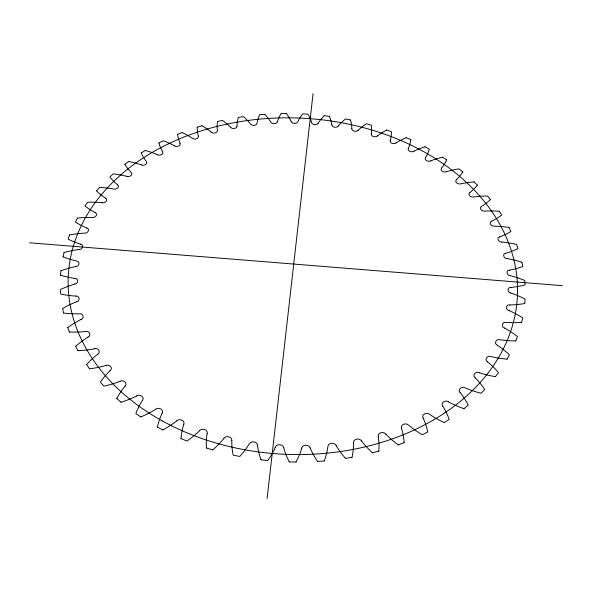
<?xml version="1.0" encoding="UTF-8"?>
<svg xmlns="http://www.w3.org/2000/svg" width="592" height="592" viewBox="0 0 592 592"><rect width="100%" height="100%" fill="white"/><g stroke="black" fill="none" stroke-linecap="round" stroke-linejoin="round"><path stroke-width="0.89" d="M237.059 126.192C236.807 128.804 232.279 129.308 230.643 127.384M351.774 128.797C352.025 131.565 356.436 132.12 358.145 130.321M231.894 440.507C232.175 436.408 225.737 435.253 223.761 438.457M267.125 498.427L313.072 93.573M371.258 133.984C371.14 136.833 375.639 137.588 377.452 135.96M207.193 433.448C208.058 429.355 201.694 427.757 199.46 430.702M301.646 448.122C302.482 444.215 309.002 444.2 310.178 447.892M277.396 121.826C276.597 124.216 272.113 124.394 270.796 122.137A70.951 47.323 -1.5 0 0 264.772 114.3M390.135 140.548C389.61 143.442 394.191 144.433 396.1 142.961M183.846 424.294C185.311 420.357 179.161 418.211 176.697 420.853M275.265 447.256C276.553 443.556 283.05 443.911 283.805 447.796M408.243 148.451C407.281 151.33 411.928 152.625 413.919 151.293M162.201 413.216C164.265 409.464 158.227 406.763 155.6 409.25M318.163 123.232C316.757 125.393 312.465 125.112 311.584 122.618M425.419 157.657C423.998 160.469 428.689 162.119 430.761 160.913M142.546 400.429C145.144 396.988 139.468 393.695 136.648 395.959M331.831 125.001C332.401 127.724 336.944 127.961 338.328 126.074M441.506 168.113C439.619 170.807 444.296 172.864 446.457 171.769M125.141 386.169C128.22 383.113 123.018 379.25 120.021 381.278M456.328 179.776C453.983 182.269 458.578 184.8 460.835 183.801A77.049 54.035 11.7 0 1 474.081 181.907M110.171 370.696C113.583 368.165 109.143 363.688 105.953 365.434M469.722 192.57C466.947 194.79 471.35 197.846 473.726 196.944A78.129 55.345 12.3 0 1 487.512 196.041A232.567 174.181 2.3 0 1 490.502 199.585M97.784 354.26C101.484 352.188 97.717 347.208 94.335 348.769M88.045 337.129C91.893 335.568 89.044 330.188 85.47 331.468M481.518 206.408C478.351 208.295 482.443 211.906 484.974 211.107A79.232 56.743 12.9 0 1 499.189 211.255M81.008 319.554C84.885 318.503 83.058 312.835 79.298 313.804A79.506 57.091 -8.4 0 1 63.625 313.035M491.552 221.208C488.045 222.718 491.693 226.854 494.401 226.188A80.349 58.208 13.4 0 1 508.92 227.439M76.649 301.787C80.453 301.217 79.713 295.408 75.806 296.03M499.663 236.844C495.889 237.91 498.938 242.579 501.846 242.069M74.918 284.064C78.588 283.886 78.891 278.166 74.91 278.358M505.679 253.184C501.764 253.79 504.007 258.926 507.159 258.615M75.739 266.585C79.195 266.755 80.556 261.242 76.538 261.005A76.257 53.11 -6.5 0 1 63.092 256.817M509.468 270.093C505.494 270.226 506.804 275.724 510.193 275.672A83.627 62.959 14.6 0 1 524.741 280.467A232.567 174.181 2.3 0 1 525.074 284.907A76.797 53.739 11.5 0 1 510.903 287.453M79.002 249.543C82.207 249.994 84.523 244.859 80.556 244.148M510.881 287.401C506.878 287.113 507.27 292.774 510.815 293.062M509.816 304.917C505.938 304.199 505.198 309.919 508.92 310.6M294.483 123.41L296.577 123.084L297.806 121.819A70.33 46.687 5 0 1 302.764 113.864A232.567 174.181 2.3 0 1 307.929 114.152A70.159 46.516 0 0 1 311.644 122.611M294.416 123.402L292.404 122.981L291.19 121.663M29.6 242.801L562.4 285.684M101.979 202.723C104.606 203.7 108.713 199.955 105.524 198.15M126.673 176.349C128.901 177.482 133.637 175.069 131.269 172.509A71.358 47.737 -2.1 0 1 124.853 164.31M479.372 372.716C476.234 370.762 471.683 375.136 475.065 377.755M141.325 164.909C143.434 166.13 148.252 164.221 146.357 161.468A70.84 47.205 -1.3 0 1 141.244 152.951M86.832 227.964C90.569 229.037 87.572 233.825 84.56 233.122A82.007 60.51 -9.5 0 0 69.656 234.906M157.265 154.719C159.263 156.022 164.051 154.608 162.711 151.737M95.208 212.587C98.679 214.045 95.112 218.293 92.352 217.479A80.897 58.948 -9.1 0 0 77.559 218.1M504.428 328.072C500.617 326.925 502.438 321.323 506.175 322.433A78.965 56.395 12.8 0 0 521.641 322.292M448.588 401.879C445.865 399.504 440.137 402.619 442.705 406.105M174.396 145.861C176.046 147.179 181.041 146.268 180.109 143.286M497.287 345.247C493.491 343.597 496.348 338.306 499.892 339.727A80.083 57.853 13.3 0 0 515.758 340.903M117.601 184.763C120.42 186.976 115.877 190.069 113.501 188.981A78.662 56.011 -8 0 0 99.567 187.457M487.49 361.897C483.797 359.721 487.638 354.874 490.953 356.576A81.2 59.37 13.8 0 0 507.026 359.122M211.196 132.134C212.928 133.829 217.523 133.333 217.434 130.44M385.895 434.143C383.794 431.139 377.341 432.471 378.177 436.6M460.088 392.577C457.031 389.447 462.308 385.747 465.216 387.901A83.376 62.567 14.6 0 0 481.022 393.28A232.567 174.181 2.3 0 0 484.744 389.418A88.349 72.239 12.7 0 0 475.124 377.718M361.631 440.988C359.788 437.754 353.276 438.591 353.513 442.735M336.263 445.606C334.724 442.128 328.197 442.55 327.864 446.605A89.318 75.302 -2.4 0 1 324.298 460.924M423.088 418.1C421.045 414.282 427.158 411.825 429.674 414.393A85.359 65.853 14.9 0 0 444.252 422.577M401.48 428.334C400.029 424.301 406.371 422.444 408.68 425.219A86.232 67.473 14.7 0 0 422.274 434.72A232.567 174.181 2.3 0 0 427.75 432.005A89.281 75.162 7.5 0 0 423.162 418.078M198.394 136.145C198.875 139.053 194.272 139.845 192.422 138.328A73.667 50.179 -4.6 0 0 182.181 132.556M257.572 445.325C257.305 441.299 250.823 440.552 249.165 444.015A88.46 72.542 -7.8 0 1 239.753 456.447A232.567 174.181 2.3 0 1 233.159 455.122A89.377 75.554 5.8 0 1 231.812 440.507M524.727 303.578A232.567 174.181 2.3 0 0 525.06 299.049A84.641 64.602 14.8 0 0 510.837 293.01M521.656 322.337A232.567 174.181 2.3 0 0 522.655 317.808A85.574 66.245 14.9 0 0 508.95 310.556M515.773 340.948A232.567 174.181 2.3 0 0 517.452 336.478A86.425 67.858 14.7 0 0 504.465 328.027M507.026 359.166A232.567 174.181 2.3 0 0 509.401 354.815A87.179 69.419 14.3 0 0 497.332 345.21M495.423 376.719A232.567 174.181 2.3 0 0 498.486 372.553A87.823 70.892 13.6 0 0 487.542 361.853M463.891 408.724A232.567 174.181 2.3 0 0 468.265 405.128A88.763 73.423 11.3 0 0 460.154 392.548M444.222 422.621A232.567 174.181 2.3 0 0 449.195 419.41A89.074 74.407 9.6 0 0 442.772 406.082M404.188 442.646A232.567 174.181 2.3 0 1 398.216 444.903M378.843 451.134A232.567 174.181 2.3 0 1 372.494 452.836M352.092 457.276A232.567 174.181 2.3 0 1 345.462 458.393M324.357 460.939A232.567 174.181 2.3 0 1 317.556 461.442M296.081 462.041A232.567 174.181 2.3 0 1 289.222 461.915M260.931 459.792A232.567 174.181 2.3 0 0 267.739 460.546A88.852 73.682 -6.4 0 0 275.347 447.278M212.728 449.935A232.567 174.181 2.3 0 1 206.364 447.996M180.96 438.554A232.567 174.181 2.3 0 0 186.954 441.04A87.35 69.782 -9.6 0 0 199.526 430.747M162.867 429.97A232.567 174.181 2.3 0 1 157.346 426.995M140.829 416.96A232.567 174.181 2.3 0 1 135.849 413.549A89.185 74.807 -4.1 0 1 142.48 400.399M121.131 402.257A232.567 174.181 2.3 0 1 116.742 398.475M89.592 368.86A232.567 174.181 2.3 0 1 86.536 364.546M78.033 350.738A232.567 174.181 2.3 0 1 75.672 346.268M69.375 332.06A232.567 174.181 2.3 0 1 67.717 327.487M63.61 313.079A232.567 174.181 2.3 0 1 62.648 308.484M60.554 275.25A232.567 174.181 2.3 0 1 60.924 270.759M63.063 256.854A232.567 174.181 2.3 0 1 64.054 252.488M69.649 234.869A232.567 174.181 2.3 0 0 68.08 239.057A75.265 51.963 -5.8 0 0 80.527 244.2M77.552 218.063A232.567 174.181 2.3 0 0 75.443 222.037A74.326 50.912 -5.1 0 0 86.795 228.009M96.511 190.89A232.567 174.181 2.3 0 1 99.574 187.42M124.808 164.324A232.567 174.181 2.3 0 1 128.642 161.453M141.199 152.965A232.567 174.181 2.3 0 1 145.351 150.427M158.834 142.975A232.567 174.181 2.3 0 1 163.266 140.77A74.548 51.156 -5.3 0 1 174.381 145.795M177.548 134.391A232.567 174.181 2.3 0 1 182.203 132.527M197.151 127.25A232.567 174.181 2.3 0 1 201.998 125.741M217.471 121.575A232.567 174.181 2.3 0 1 222.474 120.428A72.135 48.544 -3.1 0 1 230.695 127.361M264.809 114.286A232.567 174.181 2.3 0 0 259.629 114.707A69.834 46.191 3.4 0 0 257.032 123.262C256.676 125.807 252.081 126.118 250.594 124.091A71.499 47.878 -2.3 0 0 243.43 116.624A232.567 174.181 2.3 0 0 238.354 117.394A69.745 46.102 2.6 0 0 236.992 126.14M281.141 113.523A232.567 174.181 2.3 0 1 286.35 113.464M324.224 115.669A232.567 174.181 2.3 0 1 329.389 116.328M350.575 119.998A232.567 174.181 2.3 0 0 345.491 118.977A71.225 47.597 6.5 0 0 338.276 126.052M386.665 130.011A232.567 174.181 2.3 0 1 391.475 131.735A69.804 46.161 3.2 0 1 390.202 140.556M406.26 137.677A232.567 174.181 2.3 0 1 410.863 139.742M424.967 146.749A232.567 174.181 2.3 0 1 429.333 149.147A70.248 46.605 4.8 0 1 425.485 157.672M442.616 157.176A232.567 174.181 2.3 0 1 446.708 159.892M462.811 171.924A232.567 174.181 2.3 0 0 459.044 168.898A76.013 52.821 11 0 0 446.42 171.724M474.066 181.87A232.567 174.181 2.3 0 1 477.47 185.185M499.189 211.218A232.567 174.181 2.3 0 1 501.72 215.044A73.068 49.543 8.6 0 1 491.597 221.245M508.92 227.402A232.567 174.181 2.3 0 1 510.963 231.442A73.896 50.438 9.4 0 1 499.7 236.889M521.87 262.167A232.567 174.181 2.3 0 1 522.803 266.533A75.769 52.54 10.8 0 1 509.49 270.144M105.472 198.187A72.675 49.114 -3.6 0 1 96.555 190.868M101.994 202.671A79.772 57.446 -8.6 0 0 87.594 202.242A232.567 174.181 2.3 0 0 84.982 205.942A73.46 49.965 -4.4 0 0 95.164 212.632M64.069 252.525A83.087 62.116 -9.9 0 1 78.995 249.491M60.946 270.796A84.123 63.751 -10.1 0 1 75.732 266.533M74.895 278.41A77.308 54.346 -7.2 0 1 60.584 275.213M74.903 284.012A85.1 65.401 -10.3 0 0 60.443 289.532A232.567 174.181 2.3 0 0 60.702 294.069A78.396 55.678 -7.8 0 0 75.791 296.081M62.678 308.513A86.003 67.029 -10.2 0 1 76.62 301.742M67.754 327.524A86.802 68.62 -9.9 0 1 80.971 319.51M85.47 331.527A80.623 58.578 -9 0 1 69.382 332.008M75.717 346.298A87.505 70.145 -9.4 0 1 88.001 337.085M94.343 348.829A81.74 60.125 -9.4 0 1 78.033 350.693M86.58 364.568A88.09 71.558 -8.6 0 1 97.732 354.216M105.894 365.516A82.828 61.723 -9.8 0 1 89.584 368.809M110.119 370.659A88.563 72.831 -7.5 0 0 100.307 382.069A232.567 174.181 2.3 0 0 103.992 386.125A83.879 63.359 -10.1 0 0 120.043 381.329M116.802 398.49A88.926 73.926 -6 0 1 125.082 386.139M136.693 396.011A84.871 65.002 -10.2 0 1 121.108 402.205M155.644 409.301A85.788 66.644 -10.2 0 1 140.807 416.916M157.405 427.002A89.348 75.428 -1.8 0 1 162.127 413.194M176.682 420.949A86.617 68.243 -10 0 1 162.837 429.925M181.026 438.554A89.436 75.769 0.7 0 1 183.772 424.279M206.423 447.989A89.444 75.813 3.2 0 1 207.111 433.44M223.828 438.494A87.964 71.225 -8.8 0 1 212.683 449.898M260.991 459.777A89.237 74.999 8.1 0 1 257.49 445.332M289.281 461.893A89.007 74.192 10.1 0 1 283.723 447.811M301.72 448.144A89.133 74.614 -4.5 0 1 296.022 462.012M317.608 461.412A88.674 73.149 11.7 0 1 310.104 447.915M345.513 458.363A88.238 71.921 12.9 0 1 336.189 445.635M353.594 442.735A89.422 75.717 0 0 1 352.033 457.261M372.538 452.799A87.675 70.544 13.8 0 1 361.564 441.025M378.258 436.593A89.444 75.828 2.6 0 1 378.784 451.126M398.253 444.866A87.009 69.049 14.4 0 1 385.836 434.188M401.554 428.319A89.399 75.643 5.2 0 1 404.129 442.646M463.906 408.672A84.404 64.21 14.8 0 1 448.551 401.931M495.43 376.675A82.303 60.946 14.3 0 1 479.357 372.775M524.712 303.533A77.863 55.026 12.1 0 1 509.83 304.969M507.166 258.563A82.569 61.331 14.3 0 1 521.855 262.197M505.716 253.235A74.799 51.437 10.1 0 0 518.007 248.625A232.567 174.181 2.3 0 0 516.542 244.429A81.467 59.748 13.9 0 0 501.846 242.017M490.457 199.563A72.32 48.744 7.9 0 1 481.57 206.453M477.418 185.163A71.662 48.056 7.1 0 1 469.774 192.607M462.759 171.909A71.092 47.464 6.3 0 1 456.38 179.805M446.657 159.877A70.618 46.983 5.6 0 1 441.565 168.143M430.724 160.869A75.029 51.696 10.3 0 1 442.638 157.206M413.882 151.256A74.111 50.668 9.5 0 1 424.989 146.779M410.818 139.742A69.974 46.331 4 0 1 408.31 148.466M396.055 142.931A73.26 49.75 8.8 0 1 406.282 137.707M377.4 135.931A72.498 48.929 8.1 0 1 386.694 130.033M371.325 133.992A69.738 46.095 2.4 0 0 371.273 125.141A232.567 174.181 2.3 0 0 366.352 123.765A71.81 48.211 7.3 0 0 358.093 130.299M350.523 120.006A69.775 46.132 1.6 0 1 351.833 128.797M329.344 116.335A69.915 46.272 0.8 0 1 331.89 125.001M318.111 123.217A70.722 47.086 5.7 0 1 324.268 115.684M286.313 113.479A70.507 46.864 -0.7 0 1 291.249 121.649M277.33 121.819A70.034 46.383 4.2 0 1 281.185 113.538M217.375 130.447A69.76 46.109 1.8 0 1 217.523 121.582M201.968 125.77A72.853 49.314 -3.8 0 1 211.24 132.112M198.327 136.153A69.871 46.228 1 0 1 197.195 127.25M180.027 143.257A70.093 46.45 0.2 0 1 177.593 134.384M162.622 151.707A70.418 46.775 -0.5 0 1 158.885 142.968M145.329 150.457A75.495 52.229 -6 0 1 157.309 154.682M128.627 161.49A76.509 53.398 -6.7 0 1 141.355 164.865M126.703 176.305A77.567 54.664 -7.4 0 0 113.309 173.848A232.567 174.181 2.3 0 0 109.853 176.986A71.972 48.374 -2.9 0 0 117.549 184.793M162.378 420.956A224.805 168.269 2.3 0 0 516.527 306.242A224.805 168.269 2.3 0 0 199.593 131.402A224.805 168.269 2.3 0 0 162.378 420.956"/></g></svg>
